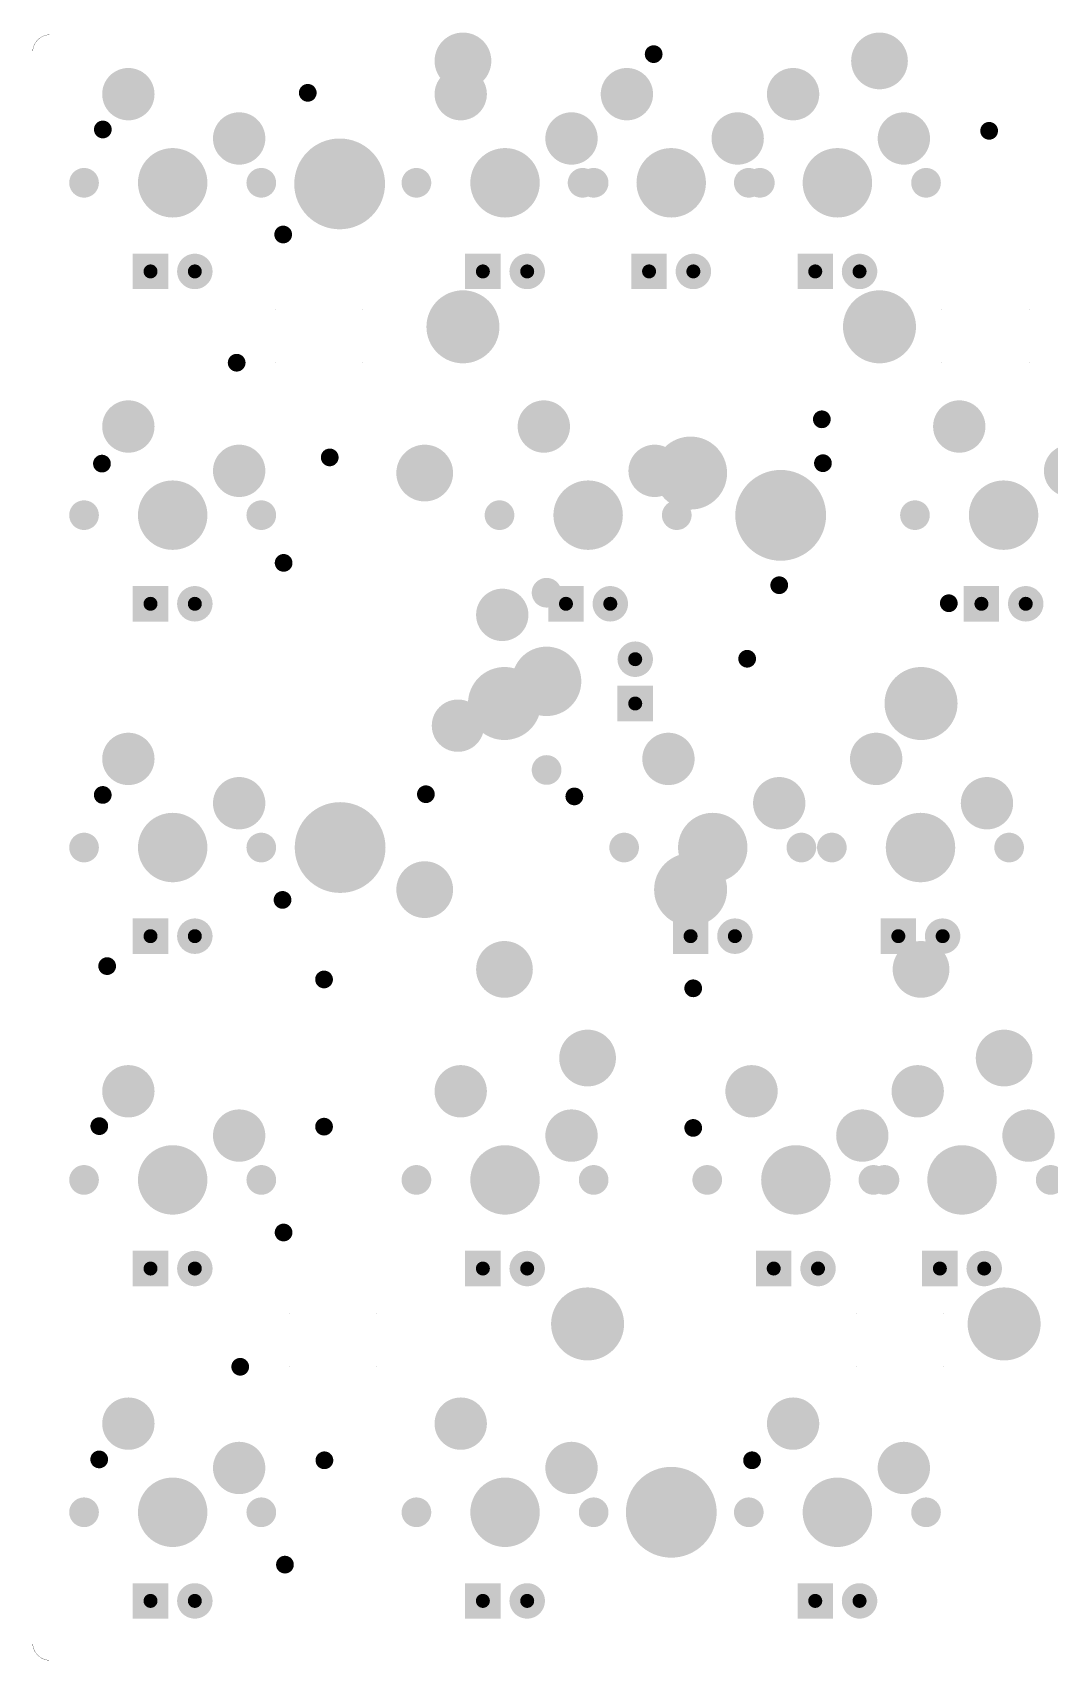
# Model space of a CAD drawing. Header units: millimetres. Extents: x 0 to 946, y 1720 to 4825.
# Drawn here: x 644.5 to 702.8, y 1721.4 to 1814.7 of the extents above; entities that cross this region are included whole.
import ezdxf

# ---------------------------------------------------------------- set-up
doc = ezdxf.new("R2010")
doc.units = ezdxf.units.MM
for name, color, linetype in [('BottomSolder', 6, 'Continuous'), ('KeepOutLayer', 6, 'Continuous'), ('PadHoleLayer', 156, 'Continuous'), ('ViaHoleLayer', 16, 'Continuous')]:
    doc.layers.add(name, color=color, linetype=linetype)

# ---------------------------------------------------------------- blocks, each defined once
blk = doc.blocks.new('RGB_WS2812B_81')
at = {"layer": 'PadHoleLayer'}
for points in [[(-2.5, 1.524), (-2.5, 1.524), (-2.5, 1.524), (-2.5, 1.524)], [(2.5, 1.524), (2.5, 1.524), (2.5, 1.524), (2.5, 1.524)], [(-2.5, -1.524), (-2.5, -1.524), (-2.5, -1.524), (-2.5, -1.524)], [(2.5, -1.524), (2.5, -1.524), (2.5, -1.524), (2.5, -1.524)]]:
    blk.add_lwpolyline(points, close=True, dxfattribs=at)
blk = doc.blocks.new('RGB_WS2812B_82')
at = {"layer": 'PadHoleLayer'}
for points in [[(-2.5, 1.524), (-2.5, 1.524), (-2.5, 1.524), (-2.5, 1.524)], [(2.5, 1.524), (2.5, 1.524), (2.5, 1.524), (2.5, 1.524)], [(-2.5, -1.524), (-2.5, -1.524), (-2.5, -1.524), (-2.5, -1.524)], [(2.5, -1.524), (2.5, -1.524), (2.5, -1.524), (2.5, -1.524)]]:
    blk.add_lwpolyline(points, close=True, dxfattribs=at)
blk = doc.blocks.new('RGB_WS2812B_83')
at = {"layer": 'PadHoleLayer'}
for points in [[(-2.5, 1.524), (-2.5, 1.524), (-2.5, 1.524), (-2.5, 1.524)], [(2.5, 1.524), (2.5, 1.524), (2.5, 1.524), (2.5, 1.524)], [(-2.5, -1.524), (-2.5, -1.524), (-2.5, -1.524), (-2.5, -1.524)], [(2.5, -1.524), (2.5, -1.524), (2.5, -1.524), (2.5, -1.524)]]:
    blk.add_lwpolyline(points, close=True, dxfattribs=at)
blk = doc.blocks.new('RGB_WS2812B_84')
at = {"layer": 'PadHoleLayer'}
for points in [[(-2.5, 1.524), (-2.5, 1.524), (-2.5, 1.524), (-2.5, 1.524)], [(2.5, 1.524), (2.5, 1.524), (2.5, 1.524), (2.5, 1.524)], [(-2.5, -1.524), (-2.5, -1.524), (-2.5, -1.524), (-2.5, -1.524)], [(2.5, -1.524), (2.5, -1.524), (2.5, -1.524), (2.5, -1.524)]]:
    blk.add_lwpolyline(points, close=True, dxfattribs=at)
blk = doc.blocks.new('2X____92')
at = {"layer": 'BottomSolder'}
for points, const_width in [([(-12.751, 6.985, 1), (-11.125, 6.985, 1)], 1.626), ([(11.125, 6.985, 1), (12.751, 6.985, 1)], 1.626), ([(-12.984, -8.255, 1), (-10.892, -8.255, 1)], 2.092), ([(10.892, -8.255, 1), (12.984, -8.255, 1)], 2.092)]:
    blk.add_lwpolyline(points, format="xyb", close=True, dxfattribs=dict(at, const_width=const_width))
at = {"layer": 'PadHoleLayer'}
for points, const_width in [([(-12.7, 6.985, 1), (-11.176, 6.985, 1)], 1.524), ([(11.176, 6.985, 1), (12.7, 6.985, 1)], 1.524), ([(-12.933, -8.255, 1), (-10.943, -8.255, 1)], 1.99), ([(10.943, -8.255, 1), (12.933, -8.255, 1)], 1.99)]:
    blk.add_lwpolyline(points, format="xyb", close=True, dxfattribs=dict(at, const_width=const_width))
blk = doc.blocks.new('2X____93')
at = {"layer": 'BottomSolder'}
for points, const_width in [([(-12.751, 6.985, 1), (-11.125, 6.985, 1)], 1.626), ([(11.125, 6.985, 1), (12.751, 6.985, 1)], 1.626), ([(-12.984, -8.255, 1), (-10.892, -8.255, 1)], 2.092), ([(10.892, -8.255, 1), (12.984, -8.255, 1)], 2.092)]:
    blk.add_lwpolyline(points, format="xyb", close=True, dxfattribs=dict(at, const_width=const_width))
at = {"layer": 'PadHoleLayer'}
for points, const_width in [([(-12.7, 6.985, 1), (-11.176, 6.985, 1)], 1.524), ([(11.176, 6.985, 1), (12.7, 6.985, 1)], 1.524), ([(-12.933, -8.255, 1), (-10.943, -8.255, 1)], 1.99), ([(10.943, -8.255, 1), (12.933, -8.255, 1)], 1.99)]:
    blk.add_lwpolyline(points, format="xyb", close=True, dxfattribs=dict(at, const_width=const_width))
blk = doc.blocks.new('2X____98')
at = {"layer": 'BottomSolder'}
for points, const_width in [([(-12.751, 6.985, 1), (-11.125, 6.985, 1)], 1.626), ([(11.125, 6.985, 1), (12.751, 6.985, 1)], 1.626), ([(-12.984, -8.255, 1), (-10.892, -8.255, 1)], 2.092), ([(10.892, -8.255, 1), (12.984, -8.255, 1)], 2.092)]:
    blk.add_lwpolyline(points, format="xyb", close=True, dxfattribs=dict(at, const_width=const_width))
at = {"layer": 'PadHoleLayer'}
for points, const_width in [([(-12.7, 6.985, 1), (-11.176, 6.985, 1)], 1.524), ([(11.176, 6.985, 1), (12.7, 6.985, 1)], 1.524), ([(-12.933, -8.255, 1), (-10.943, -8.255, 1)], 1.99), ([(10.943, -8.255, 1), (12.933, -8.255, 1)], 1.99)]:
    blk.add_lwpolyline(points, format="xyb", close=True, dxfattribs=dict(at, const_width=const_width))
blk = doc.blocks.new('2X____99')
at = {"layer": 'BottomSolder'}
for points, const_width in [([(-12.751, 6.985, 1), (-11.125, 6.985, 1)], 1.626), ([(11.125, 6.985, 1), (12.751, 6.985, 1)], 1.626), ([(-12.984, -8.255, 1), (-10.892, -8.255, 1)], 2.092), ([(10.892, -8.255, 1), (12.984, -8.255, 1)], 2.092)]:
    blk.add_lwpolyline(points, format="xyb", close=True, dxfattribs=dict(at, const_width=const_width))
at = {"layer": 'PadHoleLayer'}
for points, const_width in [([(-12.7, 6.985, 1), (-11.176, 6.985, 1)], 1.524), ([(11.176, 6.985, 1), (12.7, 6.985, 1)], 1.524), ([(-12.933, -8.255, 1), (-10.943, -8.255, 1)], 1.99), ([(10.943, -8.255, 1), (12.933, -8.255, 1)], 1.99)]:
    blk.add_lwpolyline(points, format="xyb", close=True, dxfattribs=dict(at, const_width=const_width))
blk = doc.blocks.new('MX1UP__134')
at = {"layer": 'BottomSolder'}
for points, const_width in [([(-1.778, 5.08, 1), (-0.762, 5.08, 1)], 1.016), ([(-0.995, 0, 1), (0.995, 0, 1)], 1.99), ([(-5.505, 0, 1), (-4.655, 0, 1)], 0.85), ([(4.655, 0, 1), (5.505, 0, 1)], 0.85), ([(-4.56, -2.54, 1), (-3.06, -2.54, 1)], 1.5), ([(1.79, -5.08, 1), (3.29, -5.08, 1)], 1.5)]:
    blk.add_lwpolyline(points, format="xyb", close=True, dxfattribs=dict(at, const_width=const_width))
blk.add_solid([(2.286, 6.096), (0.254, 6.096), (2.286, 4.064), (0.254, 4.064)], dxfattribs=at)
at = {"layer": 'PadHoleLayer'}
for points, const_width in [([(-1.47, 5.08, 1), (-1.07, 5.08, 1)], 0.4), ([(1.07, 5.08, 1), (1.47, 5.08, 1)], 0.4), ([(-0.995, 0, 1), (0.995, 0, 1)], 1.99), ([(-5.505, 0, 1), (-4.655, 0, 1)], 0.85), ([(4.655, 0, 1), (5.505, 0, 1)], 0.85), ([(-4.185, -2.54, 1), (-3.435, -2.54, 1)], 0.75), ([(2.165, -5.08, 1), (2.915, -5.08, 1)], 0.75)]:
    blk.add_lwpolyline(points, format="xyb", close=True, dxfattribs=dict(at, const_width=const_width))
blk = doc.blocks.new('MX1UP__135')
at = {"layer": 'BottomSolder'}
for points, const_width in [([(-1.778, 5.08, 1), (-0.762, 5.08, 1)], 1.016), ([(-0.995, 0, 1), (0.995, 0, 1)], 1.99), ([(-5.505, 0, 1), (-4.655, 0, 1)], 0.85), ([(4.655, 0, 1), (5.505, 0, 1)], 0.85), ([(-4.56, -2.54, 1), (-3.06, -2.54, 1)], 1.5), ([(1.79, -5.08, 1), (3.29, -5.08, 1)], 1.5)]:
    blk.add_lwpolyline(points, format="xyb", close=True, dxfattribs=dict(at, const_width=const_width))
blk.add_solid([(2.286, 6.096), (0.254, 6.096), (2.286, 4.064), (0.254, 4.064)], dxfattribs=at)
at = {"layer": 'PadHoleLayer'}
for points, const_width in [([(-1.47, 5.08, 1), (-1.07, 5.08, 1)], 0.4), ([(1.07, 5.08, 1), (1.47, 5.08, 1)], 0.4), ([(-0.995, 0, 1), (0.995, 0, 1)], 1.99), ([(-5.505, 0, 1), (-4.655, 0, 1)], 0.85), ([(4.655, 0, 1), (5.505, 0, 1)], 0.85), ([(-4.185, -2.54, 1), (-3.435, -2.54, 1)], 0.75), ([(2.165, -5.08, 1), (2.915, -5.08, 1)], 0.75)]:
    blk.add_lwpolyline(points, format="xyb", close=True, dxfattribs=dict(at, const_width=const_width))
blk = doc.blocks.new('MX1UP__136')
at = {"layer": 'BottomSolder'}
for points, const_width in [([(-1.778, 5.08, 1), (-0.762, 5.08, 1)], 1.016), ([(-0.995, 0, 1), (0.995, 0, 1)], 1.99), ([(-5.505, 0, 1), (-4.655, 0, 1)], 0.85), ([(4.655, 0, 1), (5.505, 0, 1)], 0.85), ([(-4.56, -2.54, 1), (-3.06, -2.54, 1)], 1.5), ([(1.79, -5.08, 1), (3.29, -5.08, 1)], 1.5)]:
    blk.add_lwpolyline(points, format="xyb", close=True, dxfattribs=dict(at, const_width=const_width))
blk.add_solid([(2.286, 6.096), (0.254, 6.096), (2.286, 4.064), (0.254, 4.064)], dxfattribs=at)
at = {"layer": 'PadHoleLayer'}
for points, const_width in [([(-1.47, 5.08, 1), (-1.07, 5.08, 1)], 0.4), ([(1.07, 5.08, 1), (1.47, 5.08, 1)], 0.4), ([(-0.995, 0, 1), (0.995, 0, 1)], 1.99), ([(-5.505, 0, 1), (-4.655, 0, 1)], 0.85), ([(4.655, 0, 1), (5.505, 0, 1)], 0.85), ([(-4.185, -2.54, 1), (-3.435, -2.54, 1)], 0.75), ([(2.165, -5.08, 1), (2.915, -5.08, 1)], 0.75)]:
    blk.add_lwpolyline(points, format="xyb", close=True, dxfattribs=dict(at, const_width=const_width))
blk = doc.blocks.new('MX1UP__139')
at = {"layer": 'BottomSolder'}
for points, const_width in [([(-1.778, 5.08, 1), (-0.762, 5.08, 1)], 1.016), ([(-0.995, 0, 1), (0.995, 0, 1)], 1.99), ([(-5.505, 0, 1), (-4.655, 0, 1)], 0.85), ([(4.655, 0, 1), (5.505, 0, 1)], 0.85), ([(-4.56, -2.54, 1), (-3.06, -2.54, 1)], 1.5), ([(1.79, -5.08, 1), (3.29, -5.08, 1)], 1.5)]:
    blk.add_lwpolyline(points, format="xyb", close=True, dxfattribs=dict(at, const_width=const_width))
blk.add_solid([(2.286, 6.096), (0.254, 6.096), (2.286, 4.064), (0.254, 4.064)], dxfattribs=at)
at = {"layer": 'PadHoleLayer'}
for points, const_width in [([(-1.47, 5.08, 1), (-1.07, 5.08, 1)], 0.4), ([(1.07, 5.08, 1), (1.47, 5.08, 1)], 0.4), ([(-0.995, 0, 1), (0.995, 0, 1)], 1.99), ([(-5.505, 0, 1), (-4.655, 0, 1)], 0.85), ([(4.655, 0, 1), (5.505, 0, 1)], 0.85), ([(-4.185, -2.54, 1), (-3.435, -2.54, 1)], 0.75), ([(2.165, -5.08, 1), (2.915, -5.08, 1)], 0.75)]:
    blk.add_lwpolyline(points, format="xyb", close=True, dxfattribs=dict(at, const_width=const_width))
blk = doc.blocks.new('MX1UP__140')
at = {"layer": 'BottomSolder'}
for points, const_width in [([(-1.778, 5.08, 1), (-0.762, 5.08, 1)], 1.016), ([(-0.995, 0, 1), (0.995, 0, 1)], 1.99), ([(-5.505, 0, 1), (-4.655, 0, 1)], 0.85), ([(4.655, 0, 1), (5.505, 0, 1)], 0.85), ([(-4.56, -2.54, 1), (-3.06, -2.54, 1)], 1.5), ([(1.79, -5.08, 1), (3.29, -5.08, 1)], 1.5)]:
    blk.add_lwpolyline(points, format="xyb", close=True, dxfattribs=dict(at, const_width=const_width))
blk.add_solid([(2.286, 6.096), (0.254, 6.096), (2.286, 4.064), (0.254, 4.064)], dxfattribs=at)
at = {"layer": 'PadHoleLayer'}
for points, const_width in [([(-1.47, 5.08, 1), (-1.07, 5.08, 1)], 0.4), ([(1.07, 5.08, 1), (1.47, 5.08, 1)], 0.4), ([(-0.995, 0, 1), (0.995, 0, 1)], 1.99), ([(-5.505, 0, 1), (-4.655, 0, 1)], 0.85), ([(4.655, 0, 1), (5.505, 0, 1)], 0.85), ([(-4.185, -2.54, 1), (-3.435, -2.54, 1)], 0.75), ([(2.165, -5.08, 1), (2.915, -5.08, 1)], 0.75)]:
    blk.add_lwpolyline(points, format="xyb", close=True, dxfattribs=dict(at, const_width=const_width))
blk = doc.blocks.new('MX1UP__145')
at = {"layer": 'BottomSolder'}
for points, const_width in [([(-1.778, 5.08, 1), (-0.762, 5.08, 1)], 1.016), ([(-0.995, 0, 1), (0.995, 0, 1)], 1.99), ([(-5.505, 0, 1), (-4.655, 0, 1)], 0.85), ([(4.655, 0, 1), (5.505, 0, 1)], 0.85), ([(-4.56, -2.54, 1), (-3.06, -2.54, 1)], 1.5), ([(1.79, -5.08, 1), (3.29, -5.08, 1)], 1.5)]:
    blk.add_lwpolyline(points, format="xyb", close=True, dxfattribs=dict(at, const_width=const_width))
blk.add_solid([(2.286, 6.096), (0.254, 6.096), (2.286, 4.064), (0.254, 4.064)], dxfattribs=at)
at = {"layer": 'PadHoleLayer'}
for points, const_width in [([(-1.47, 5.08, 1), (-1.07, 5.08, 1)], 0.4), ([(1.07, 5.08, 1), (1.47, 5.08, 1)], 0.4), ([(-0.995, 0, 1), (0.995, 0, 1)], 1.99), ([(-5.505, 0, 1), (-4.655, 0, 1)], 0.85), ([(4.655, 0, 1), (5.505, 0, 1)], 0.85), ([(-4.185, -2.54, 1), (-3.435, -2.54, 1)], 0.75), ([(2.165, -5.08, 1), (2.915, -5.08, 1)], 0.75)]:
    blk.add_lwpolyline(points, format="xyb", close=True, dxfattribs=dict(at, const_width=const_width))
blk = doc.blocks.new('MX1UP__146')
at = {"layer": 'BottomSolder'}
for points, const_width in [([(-1.778, 5.08, 1), (-0.762, 5.08, 1)], 1.016), ([(-0.995, 0, 1), (0.995, 0, 1)], 1.99), ([(-5.505, 0, 1), (-4.655, 0, 1)], 0.85), ([(4.655, 0, 1), (5.505, 0, 1)], 0.85), ([(-4.56, -2.54, 1), (-3.06, -2.54, 1)], 1.5), ([(1.79, -5.08, 1), (3.29, -5.08, 1)], 1.5)]:
    blk.add_lwpolyline(points, format="xyb", close=True, dxfattribs=dict(at, const_width=const_width))
blk.add_solid([(2.286, 6.096), (0.254, 6.096), (2.286, 4.064), (0.254, 4.064)], dxfattribs=at)
at = {"layer": 'PadHoleLayer'}
for points, const_width in [([(-1.47, 5.08, 1), (-1.07, 5.08, 1)], 0.4), ([(1.07, 5.08, 1), (1.47, 5.08, 1)], 0.4), ([(-0.995, 0, 1), (0.995, 0, 1)], 1.99), ([(-5.505, 0, 1), (-4.655, 0, 1)], 0.85), ([(4.655, 0, 1), (5.505, 0, 1)], 0.85), ([(-4.185, -2.54, 1), (-3.435, -2.54, 1)], 0.75), ([(2.165, -5.08, 1), (2.915, -5.08, 1)], 0.75)]:
    blk.add_lwpolyline(points, format="xyb", close=True, dxfattribs=dict(at, const_width=const_width))
blk = doc.blocks.new('MX1UP__148')
at = {"layer": 'BottomSolder'}
for points, const_width in [([(-1.778, 5.08, 1), (-0.762, 5.08, 1)], 1.016), ([(-0.995, 0, 1), (0.995, 0, 1)], 1.99), ([(-5.505, 0, 1), (-4.655, 0, 1)], 0.85), ([(4.655, 0, 1), (5.505, 0, 1)], 0.85), ([(-4.56, -2.54, 1), (-3.06, -2.54, 1)], 1.5), ([(1.79, -5.08, 1), (3.29, -5.08, 1)], 1.5)]:
    blk.add_lwpolyline(points, format="xyb", close=True, dxfattribs=dict(at, const_width=const_width))
blk.add_solid([(2.286, 6.096), (0.254, 6.096), (2.286, 4.064), (0.254, 4.064)], dxfattribs=at)
at = {"layer": 'PadHoleLayer'}
for points, const_width in [([(-1.47, 5.08, 1), (-1.07, 5.08, 1)], 0.4), ([(1.07, 5.08, 1), (1.47, 5.08, 1)], 0.4), ([(-0.995, 0, 1), (0.995, 0, 1)], 1.99), ([(-5.505, 0, 1), (-4.655, 0, 1)], 0.85), ([(4.655, 0, 1), (5.505, 0, 1)], 0.85), ([(-4.185, -2.54, 1), (-3.435, -2.54, 1)], 0.75), ([(2.165, -5.08, 1), (2.915, -5.08, 1)], 0.75)]:
    blk.add_lwpolyline(points, format="xyb", close=True, dxfattribs=dict(at, const_width=const_width))
blk = doc.blocks.new('MX1UP__149')
at = {"layer": 'BottomSolder'}
for points, const_width in [([(-1.778, 5.08, 1), (-0.762, 5.08, 1)], 1.016), ([(-0.995, 0, 1), (0.995, 0, 1)], 1.99), ([(-5.505, 0, 1), (-4.655, 0, 1)], 0.85), ([(4.655, 0, 1), (5.505, 0, 1)], 0.85), ([(-4.56, -2.54, 1), (-3.06, -2.54, 1)], 1.5), ([(1.79, -5.08, 1), (3.29, -5.08, 1)], 1.5)]:
    blk.add_lwpolyline(points, format="xyb", close=True, dxfattribs=dict(at, const_width=const_width))
blk.add_solid([(2.286, 6.096), (0.254, 6.096), (2.286, 4.064), (0.254, 4.064)], dxfattribs=at)
at = {"layer": 'PadHoleLayer'}
for points, const_width in [([(-1.47, 5.08, 1), (-1.07, 5.08, 1)], 0.4), ([(1.07, 5.08, 1), (1.47, 5.08, 1)], 0.4), ([(-0.995, 0, 1), (0.995, 0, 1)], 1.99), ([(-5.505, 0, 1), (-4.655, 0, 1)], 0.85), ([(4.655, 0, 1), (5.505, 0, 1)], 0.85), ([(-4.185, -2.54, 1), (-3.435, -2.54, 1)], 0.75), ([(2.165, -5.08, 1), (2.915, -5.08, 1)], 0.75)]:
    blk.add_lwpolyline(points, format="xyb", close=True, dxfattribs=dict(at, const_width=const_width))
blk = doc.blocks.new('MX1UP__150')
at = {"layer": 'BottomSolder'}
for points, const_width in [([(-1.778, 5.08, 1), (-0.762, 5.08, 1)], 1.016), ([(-0.995, 0, 1), (0.995, 0, 1)], 1.99), ([(-5.505, 0, 1), (-4.655, 0, 1)], 0.85), ([(4.655, 0, 1), (5.505, 0, 1)], 0.85), ([(-4.56, -2.54, 1), (-3.06, -2.54, 1)], 1.5), ([(1.79, -5.08, 1), (3.29, -5.08, 1)], 1.5)]:
    blk.add_lwpolyline(points, format="xyb", close=True, dxfattribs=dict(at, const_width=const_width))
blk.add_solid([(2.286, 6.096), (0.254, 6.096), (2.286, 4.064), (0.254, 4.064)], dxfattribs=at)
at = {"layer": 'PadHoleLayer'}
for points, const_width in [([(-1.47, 5.08, 1), (-1.07, 5.08, 1)], 0.4), ([(1.07, 5.08, 1), (1.47, 5.08, 1)], 0.4), ([(-0.995, 0, 1), (0.995, 0, 1)], 1.99), ([(-5.505, 0, 1), (-4.655, 0, 1)], 0.85), ([(4.655, 0, 1), (5.505, 0, 1)], 0.85), ([(-4.185, -2.54, 1), (-3.435, -2.54, 1)], 0.75), ([(2.165, -5.08, 1), (2.915, -5.08, 1)], 0.75)]:
    blk.add_lwpolyline(points, format="xyb", close=True, dxfattribs=dict(at, const_width=const_width))
blk = doc.blocks.new('MX1UP__159')
at = {"layer": 'BottomSolder'}
for points, const_width in [([(-1.778, 5.08, 1), (-0.762, 5.08, 1)], 1.016), ([(-0.995, 0, 1), (0.995, 0, 1)], 1.99), ([(-5.505, 0, 1), (-4.655, 0, 1)], 0.85), ([(4.655, 0, 1), (5.505, 0, 1)], 0.85), ([(-4.56, -2.54, 1), (-3.06, -2.54, 1)], 1.5), ([(1.79, -5.08, 1), (3.29, -5.08, 1)], 1.5)]:
    blk.add_lwpolyline(points, format="xyb", close=True, dxfattribs=dict(at, const_width=const_width))
blk.add_solid([(2.286, 6.096), (0.254, 6.096), (2.286, 4.064), (0.254, 4.064)], dxfattribs=at)
at = {"layer": 'PadHoleLayer'}
for points, const_width in [([(-1.47, 5.08, 1), (-1.07, 5.08, 1)], 0.4), ([(1.07, 5.08, 1), (1.47, 5.08, 1)], 0.4), ([(-0.995, 0, 1), (0.995, 0, 1)], 1.99), ([(-5.505, 0, 1), (-4.655, 0, 1)], 0.85), ([(4.655, 0, 1), (5.505, 0, 1)], 0.85), ([(-4.185, -2.54, 1), (-3.435, -2.54, 1)], 0.75), ([(2.165, -5.08, 1), (2.915, -5.08, 1)], 0.75)]:
    blk.add_lwpolyline(points, format="xyb", close=True, dxfattribs=dict(at, const_width=const_width))
blk = doc.blocks.new('MX1UP__165')
at = {"layer": 'BottomSolder'}
for points, const_width in [([(-1.778, 5.08, 1), (-0.762, 5.08, 1)], 1.016), ([(-0.995, 0, 1), (0.995, 0, 1)], 1.99), ([(-5.505, 0, 1), (-4.655, 0, 1)], 0.85), ([(4.655, 0, 1), (5.505, 0, 1)], 0.85), ([(-4.56, -2.54, 1), (-3.06, -2.54, 1)], 1.5), ([(1.79, -5.08, 1), (3.29, -5.08, 1)], 1.5)]:
    blk.add_lwpolyline(points, format="xyb", close=True, dxfattribs=dict(at, const_width=const_width))
blk.add_solid([(2.286, 6.096), (0.254, 6.096), (2.286, 4.064), (0.254, 4.064)], dxfattribs=at)
at = {"layer": 'PadHoleLayer'}
for points, const_width in [([(-1.47, 5.08, 1), (-1.07, 5.08, 1)], 0.4), ([(1.07, 5.08, 1), (1.47, 5.08, 1)], 0.4), ([(-0.995, 0, 1), (0.995, 0, 1)], 1.99), ([(-5.505, 0, 1), (-4.655, 0, 1)], 0.85), ([(4.655, 0, 1), (5.505, 0, 1)], 0.85), ([(-4.185, -2.54, 1), (-3.435, -2.54, 1)], 0.75), ([(2.165, -5.08, 1), (2.915, -5.08, 1)], 0.75)]:
    blk.add_lwpolyline(points, format="xyb", close=True, dxfattribs=dict(at, const_width=const_width))
blk = doc.blocks.new('MX1UP__174')
at = {"layer": 'BottomSolder'}
for points, const_width in [([(-1.778, 5.08, 1), (-0.762, 5.08, 1)], 1.016), ([(-0.995, 0, 1), (0.995, 0, 1)], 1.99), ([(-5.505, 0, 1), (-4.655, 0, 1)], 0.85), ([(4.655, 0, 1), (5.505, 0, 1)], 0.85), ([(-4.56, -2.54, 1), (-3.06, -2.54, 1)], 1.5), ([(1.79, -5.08, 1), (3.29, -5.08, 1)], 1.5)]:
    blk.add_lwpolyline(points, format="xyb", close=True, dxfattribs=dict(at, const_width=const_width))
blk.add_solid([(2.286, 6.096), (0.254, 6.096), (2.286, 4.064), (0.254, 4.064)], dxfattribs=at)
at = {"layer": 'PadHoleLayer'}
for points, const_width in [([(-1.47, 5.08, 1), (-1.07, 5.08, 1)], 0.4), ([(1.07, 5.08, 1), (1.47, 5.08, 1)], 0.4), ([(-0.995, 0, 1), (0.995, 0, 1)], 1.99), ([(-5.505, 0, 1), (-4.655, 0, 1)], 0.85), ([(4.655, 0, 1), (5.505, 0, 1)], 0.85), ([(-4.185, -2.54, 1), (-3.435, -2.54, 1)], 0.75), ([(2.165, -5.08, 1), (2.915, -5.08, 1)], 0.75)]:
    blk.add_lwpolyline(points, format="xyb", close=True, dxfattribs=dict(at, const_width=const_width))
blk = doc.blocks.new('MX1UP__175')
at = {"layer": 'BottomSolder'}
for points, const_width in [([(-1.778, 5.08, 1), (-0.762, 5.08, 1)], 1.016), ([(-0.995, 0, 1), (0.995, 0, 1)], 1.99), ([(-5.505, 0, 1), (-4.655, 0, 1)], 0.85), ([(4.655, 0, 1), (5.505, 0, 1)], 0.85), ([(-4.56, -2.54, 1), (-3.06, -2.54, 1)], 1.5), ([(1.79, -5.08, 1), (3.29, -5.08, 1)], 1.5)]:
    blk.add_lwpolyline(points, format="xyb", close=True, dxfattribs=dict(at, const_width=const_width))
blk.add_solid([(2.286, 6.096), (0.254, 6.096), (2.286, 4.064), (0.254, 4.064)], dxfattribs=at)
at = {"layer": 'PadHoleLayer'}
for points, const_width in [([(-1.47, 5.08, 1), (-1.07, 5.08, 1)], 0.4), ([(1.07, 5.08, 1), (1.47, 5.08, 1)], 0.4), ([(-0.995, 0, 1), (0.995, 0, 1)], 1.99), ([(-5.505, 0, 1), (-4.655, 0, 1)], 0.85), ([(4.655, 0, 1), (5.505, 0, 1)], 0.85), ([(-4.185, -2.54, 1), (-3.435, -2.54, 1)], 0.75), ([(2.165, -5.08, 1), (2.915, -5.08, 1)], 0.75)]:
    blk.add_lwpolyline(points, format="xyb", close=True, dxfattribs=dict(at, const_width=const_width))
blk = doc.blocks.new('MX1UP__182')
at = {"layer": 'BottomSolder'}
for points, const_width in [([(-1.778, 5.08, 1), (-0.762, 5.08, 1)], 1.016), ([(-0.995, 0, 1), (0.995, 0, 1)], 1.99), ([(-5.505, 0, 1), (-4.655, 0, 1)], 0.85), ([(4.655, 0, 1), (5.505, 0, 1)], 0.85), ([(-4.56, -2.54, 1), (-3.06, -2.54, 1)], 1.5), ([(1.79, -5.08, 1), (3.29, -5.08, 1)], 1.5)]:
    blk.add_lwpolyline(points, format="xyb", close=True, dxfattribs=dict(at, const_width=const_width))
blk.add_solid([(2.286, 6.096), (0.254, 6.096), (2.286, 4.064), (0.254, 4.064)], dxfattribs=at)
at = {"layer": 'PadHoleLayer'}
for points, const_width in [([(-1.47, 5.08, 1), (-1.07, 5.08, 1)], 0.4), ([(1.07, 5.08, 1), (1.47, 5.08, 1)], 0.4), ([(-0.995, 0, 1), (0.995, 0, 1)], 1.99), ([(-5.505, 0, 1), (-4.655, 0, 1)], 0.85), ([(4.655, 0, 1), (5.505, 0, 1)], 0.85), ([(-4.185, -2.54, 1), (-3.435, -2.54, 1)], 0.75), ([(2.165, -5.08, 1), (2.915, -5.08, 1)], 0.75)]:
    blk.add_lwpolyline(points, format="xyb", close=True, dxfattribs=dict(at, const_width=const_width))
blk = doc.blocks.new('MX1UP__183')
at = {"layer": 'BottomSolder'}
for points, const_width in [([(-1.778, 5.08, 1), (-0.762, 5.08, 1)], 1.016), ([(-0.995, 0, 1), (0.995, 0, 1)], 1.99), ([(-5.505, 0, 1), (-4.655, 0, 1)], 0.85), ([(4.655, 0, 1), (5.505, 0, 1)], 0.85), ([(-4.56, -2.54, 1), (-3.06, -2.54, 1)], 1.5), ([(1.79, -5.08, 1), (3.29, -5.08, 1)], 1.5)]:
    blk.add_lwpolyline(points, format="xyb", close=True, dxfattribs=dict(at, const_width=const_width))
blk.add_solid([(2.286, 6.096), (0.254, 6.096), (2.286, 4.064), (0.254, 4.064)], dxfattribs=at)
at = {"layer": 'PadHoleLayer'}
for points, const_width in [([(-1.47, 5.08, 1), (-1.07, 5.08, 1)], 0.4), ([(1.07, 5.08, 1), (1.47, 5.08, 1)], 0.4), ([(-0.995, 0, 1), (0.995, 0, 1)], 1.99), ([(-5.505, 0, 1), (-4.655, 0, 1)], 0.85), ([(4.655, 0, 1), (5.505, 0, 1)], 0.85), ([(-4.185, -2.54, 1), (-3.435, -2.54, 1)], 0.75), ([(2.165, -5.08, 1), (2.915, -5.08, 1)], 0.75)]:
    blk.add_lwpolyline(points, format="xyb", close=True, dxfattribs=dict(at, const_width=const_width))
blk = doc.blocks.new('MX1UP__184')
at = {"layer": 'BottomSolder'}
for points, const_width in [([(-1.778, 5.08, 1), (-0.762, 5.08, 1)], 1.016), ([(-0.995, 0, 1), (0.995, 0, 1)], 1.99), ([(-5.505, 0, 1), (-4.655, 0, 1)], 0.85), ([(4.655, 0, 1), (5.505, 0, 1)], 0.85), ([(-4.56, -2.54, 1), (-3.06, -2.54, 1)], 1.5), ([(1.79, -5.08, 1), (3.29, -5.08, 1)], 1.5)]:
    blk.add_lwpolyline(points, format="xyb", close=True, dxfattribs=dict(at, const_width=const_width))
blk.add_solid([(2.286, 6.096), (0.254, 6.096), (2.286, 4.064), (0.254, 4.064)], dxfattribs=at)
at = {"layer": 'PadHoleLayer'}
for points, const_width in [([(-1.47, 5.08, 1), (-1.07, 5.08, 1)], 0.4), ([(1.07, 5.08, 1), (1.47, 5.08, 1)], 0.4), ([(-0.995, 0, 1), (0.995, 0, 1)], 1.99), ([(-5.505, 0, 1), (-4.655, 0, 1)], 0.85), ([(4.655, 0, 1), (5.505, 0, 1)], 0.85), ([(-4.185, -2.54, 1), (-3.435, -2.54, 1)], 0.75), ([(2.165, -5.08, 1), (2.915, -5.08, 1)], 0.75)]:
    blk.add_lwpolyline(points, format="xyb", close=True, dxfattribs=dict(at, const_width=const_width))
blk = doc.blocks.new('MX1UP__193')
at = {"layer": 'BottomSolder'}
for points, const_width in [([(-1.778, 5.08, 1), (-0.762, 5.08, 1)], 1.016), ([(-0.995, 0, 1), (0.995, 0, 1)], 1.99), ([(-5.505, 0, 1), (-4.655, 0, 1)], 0.85), ([(4.655, 0, 1), (5.505, 0, 1)], 0.85), ([(-4.56, -2.54, 1), (-3.06, -2.54, 1)], 1.5), ([(1.79, -5.08, 1), (3.29, -5.08, 1)], 1.5)]:
    blk.add_lwpolyline(points, format="xyb", close=True, dxfattribs=dict(at, const_width=const_width))
blk.add_solid([(2.286, 6.096), (0.254, 6.096), (2.286, 4.064), (0.254, 4.064)], dxfattribs=at)
at = {"layer": 'PadHoleLayer'}
for points, const_width in [([(-1.47, 5.08, 1), (-1.07, 5.08, 1)], 0.4), ([(1.07, 5.08, 1), (1.47, 5.08, 1)], 0.4), ([(-0.995, 0, 1), (0.995, 0, 1)], 1.99), ([(-5.505, 0, 1), (-4.655, 0, 1)], 0.85), ([(4.655, 0, 1), (5.505, 0, 1)], 0.85), ([(-4.185, -2.54, 1), (-3.435, -2.54, 1)], 0.75), ([(2.165, -5.08, 1), (2.915, -5.08, 1)], 0.75)]:
    blk.add_lwpolyline(points, format="xyb", close=True, dxfattribs=dict(at, const_width=const_width))

msp = doc.modelspace()

# ---------------------------------------------------------------- linework, layer by layer
at = {"layer": 'BottomSolder'}
for points, const_width in [([(679.831, 1813.484, 1), (680.339, 1813.484, 1)], 0.508), ([(660.005, 1811.266, 1), (660.513, 1811.266, 1)], 0.508), ([(648.259, 1809.166, 1), (648.767, 1809.166, 1)], 0.508), ([(699.059, 1809.089, 1), (699.567, 1809.089, 1)], 0.508), ([(660.785, 1806.047, 1), (663.387, 1806.047, 1)], 2.602), ([(658.597, 1803.146, 1), (659.105, 1803.146, 1)], 0.508), ([(655.93, 1795.798, 1), (656.438, 1795.798, 1)], 0.508), ([(689.47, 1792.554, 1), (689.978, 1792.554, 1)], 0.508), ([(648.208, 1790.014, 1), (648.716, 1790.014, 1)], 0.508), ([(661.264, 1790.37, 1), (661.772, 1790.37, 1)], 0.508), ([(689.534, 1790.039, 1), (690.042, 1790.039, 1)], 0.508), ([(686.064, 1787.05, 1), (688.666, 1787.05, 1)], 2.602), ([(658.622, 1784.325, 1), (659.13, 1784.325, 1)], 0.508), ([(687.028, 1783.045, 1), (687.536, 1783.045, 1)], 0.508), ([(696.747, 1782.013, 1), (697.255, 1782.013, 1)], 0.508), ([(685.19, 1778.831, 1), (685.698, 1778.831, 1)], 0.508), ([(648.254, 1771.025, 1), (648.762, 1771.025, 1)], 0.508), ([(666.775, 1771.066, 1), (667.283, 1771.066, 1)], 0.508), ([(675.284, 1770.939, 1), (675.792, 1770.939, 1)], 0.508), ([(660.813, 1768.01, 1), (663.414, 1768.01, 1)], 2.602), ([(658.559, 1765.008, 1), (659.067, 1765.008, 1)], 0.508), ([(648.506, 1761.214, 1), (649.014, 1761.214, 1)], 0.508), ([(660.938, 1760.449, 1), (661.446, 1760.449, 1)], 0.508), ([(682.098, 1759.941, 1), (682.606, 1759.941, 1)], 0.508), ([(648.056, 1752.041, 1), (648.564, 1752.041, 1)], 0.508), ([(660.938, 1752.012, 1), (661.446, 1752.012, 1)], 0.508), ([(682.098, 1751.939, 1), (682.606, 1751.939, 1)], 0.508), ([(658.619, 1745.945, 1), (659.127, 1745.945, 1)], 0.508), ([(656.133, 1738.249, 1), (656.641, 1738.249, 1)], 0.508), ([(648.051, 1732.94, 1), (648.559, 1732.94, 1)], 0.508), ([(660.959, 1732.889, 1), (661.467, 1732.889, 1)], 0.508), ([(685.47, 1732.89, 1), (685.978, 1732.89, 1)], 0.508), ([(679.794, 1729.91, 1), (682.396, 1729.91, 1)], 2.602), ([(658.698, 1726.908, 1), (659.206, 1726.908, 1)], 0.508)]:
    msp.add_lwpolyline(points, format="xyb", close=True, dxfattribs=dict(at, const_width=const_width))
at = {"layer": 'KeepOutLayer', "const_width": 0.0127}
for points in [[(644.491, 1813.599, -0.414214), (645.491, 1814.599)], [(645.491, 1721.424, -0.414214), (644.491, 1722.424)]]:
    msp.add_lwpolyline(points, format="xyb", dxfattribs=at)
for points in [[(645.491, 1814.599), (945.291, 1814.599)], [(644.491, 1722.424), (644.491, 1813.599)], [(645.491, 1721.424), (945.291, 1721.424)]]:
    msp.add_lwpolyline(points, dxfattribs=at)
at = {"layer": 'KeepOutLayer', "const_width": 0.00635}
for points in [[(645.488, 1814.599, 1), (645.494, 1814.599, 1)], [(645.488, 1814.599, 1), (645.494, 1814.599, 1)], [(644.488, 1813.599, 1), (644.494, 1813.599, 1)], [(644.488, 1813.599, 1), (644.494, 1813.599, 1)], [(644.488, 1722.424, 1), (644.494, 1722.424, 1)], [(644.488, 1722.424, 1), (644.494, 1722.424, 1)], [(645.488, 1721.424, 1), (645.494, 1721.424, 1)], [(645.488, 1721.424, 1), (645.494, 1721.424, 1)]]:
    msp.add_lwpolyline(points, format="xyb", close=True, dxfattribs=at)
at = {"layer": 'PadHoleLayer', "const_width": 0.625}
for points in [[(661.148, 1806.984), (663.024, 1806.984, -1), (663.024, 1805.11), (661.148, 1805.11, -1)], [(686.427, 1787.987), (688.303, 1787.987, -1), (688.303, 1786.113), (686.427, 1786.113, -1)], [(661.175, 1768.947), (663.052, 1768.947, -1), (663.052, 1767.073), (661.175, 1767.073, -1)], [(680.157, 1730.847), (682.033, 1730.847, -1), (682.033, 1728.973), (680.157, 1728.973, -1)]]:
    msp.add_lwpolyline(points, format="xyb", close=True, dxfattribs=at)
at = {"layer": 'ViaHoleLayer', "const_width": 0.279}
for points in [[(679.945, 1813.484, 1), (680.225, 1813.484, 1)], [(660.119, 1811.266, 1), (660.398, 1811.266, 1)], [(648.373, 1809.166, 1), (648.652, 1809.166, 1)], [(699.173, 1809.089, 1), (699.452, 1809.089, 1)], [(658.711, 1803.146, 1), (658.99, 1803.146, 1)], [(656.044, 1795.798, 1), (656.323, 1795.798, 1)], [(689.584, 1792.554, 1), (689.864, 1792.554, 1)], [(661.378, 1790.37, 1), (661.657, 1790.37, 1)], [(648.322, 1790.014, 1), (648.602, 1790.014, 1)], [(689.648, 1790.039, 1), (689.928, 1790.039, 1)], [(658.736, 1784.325, 1), (659.016, 1784.325, 1)], [(687.143, 1783.045, 1), (687.422, 1783.045, 1)], [(696.862, 1782.013, 1), (697.141, 1782.013, 1)], [(685.305, 1778.831, 1), (685.584, 1778.831, 1)], [(648.368, 1771.025, 1), (648.647, 1771.025, 1)], [(666.89, 1771.066, 1), (667.169, 1771.066, 1)], [(675.399, 1770.939, 1), (675.678, 1770.939, 1)], [(658.673, 1765.008, 1), (658.953, 1765.008, 1)], [(648.62, 1761.214, 1), (648.9, 1761.214, 1)], [(661.053, 1760.449, 1), (661.332, 1760.449, 1)], [(682.212, 1759.941, 1), (682.492, 1759.941, 1)], [(648.17, 1752.041, 1), (648.449, 1752.041, 1)], [(661.053, 1752.012, 1), (661.332, 1752.012, 1)], [(682.212, 1751.939, 1), (682.492, 1751.939, 1)], [(658.733, 1745.945, 1), (659.013, 1745.945, 1)], [(656.247, 1738.249, 1), (656.527, 1738.249, 1)], [(648.165, 1732.94, 1), (648.444, 1732.94, 1)], [(661.073, 1732.889, 1), (661.352, 1732.889, 1)], [(685.584, 1732.89, 1), (685.863, 1732.89, 1)], [(658.812, 1726.908, 1), (659.092, 1726.908, 1)]]:
    msp.add_lwpolyline(points, format="xyb", close=True, dxfattribs=at)

# ---------------------------------------------------------------- block references
for name, p in [('2X____99', (681.091, 1806.11)), ('RGB_WS2812B_83', (660.908, 1797.322)), ('RGB_WS2812B_84', (699.106, 1797.322)), ('2X____98', (688.235, 1748.96))]:
    msp.add_blockref(name, p)
for name, p, rotation in [('MX1UP__159', (652.516, 1806.11), 180), ('MX1UP__139', (671.566, 1806.11), 180), ('MX1UP__140', (681.091, 1806.11), 180), ('MX1UP__145', (690.616, 1806.11), 180), ('MX1UP__175', (652.516, 1787.06), 180), ('MX1UP__135', (676.329, 1787.06), 180), ('MX1UP__136', (700.141, 1787.06), 180), ('2X____92', (673.947, 1777.535), 90), ('MX1UP__149', (673.947, 1777.535), 270), ('2X____93', (683.472, 1768.01), 180), ('MX1UP__174', (652.516, 1768.01), 180), ('MX1UP__150', (683.472, 1768.01), 180), ('MX1UP__134', (695.379, 1768.01), 180), ('MX1UP__148', (652.516, 1748.96), 180), ('MX1UP__193', (671.566, 1748.96), 180), ('MX1UP__184', (688.235, 1748.96), 180), ('MX1UP__183', (697.76, 1748.96), 180), ('RGB_WS2812B_82', (661.718, 1739.773), 180), ('RGB_WS2812B_81', (694.207, 1739.773), 180), ('MX1UP__182', (652.516, 1729.91), 180), ('MX1UP__146', (671.566, 1729.91), 180), ('MX1UP__165', (690.616, 1729.91), 180)]:
    msp.add_blockref(name, p, dxfattribs=dict(rotation=rotation))

doc.saveas('drawing.dxf')
